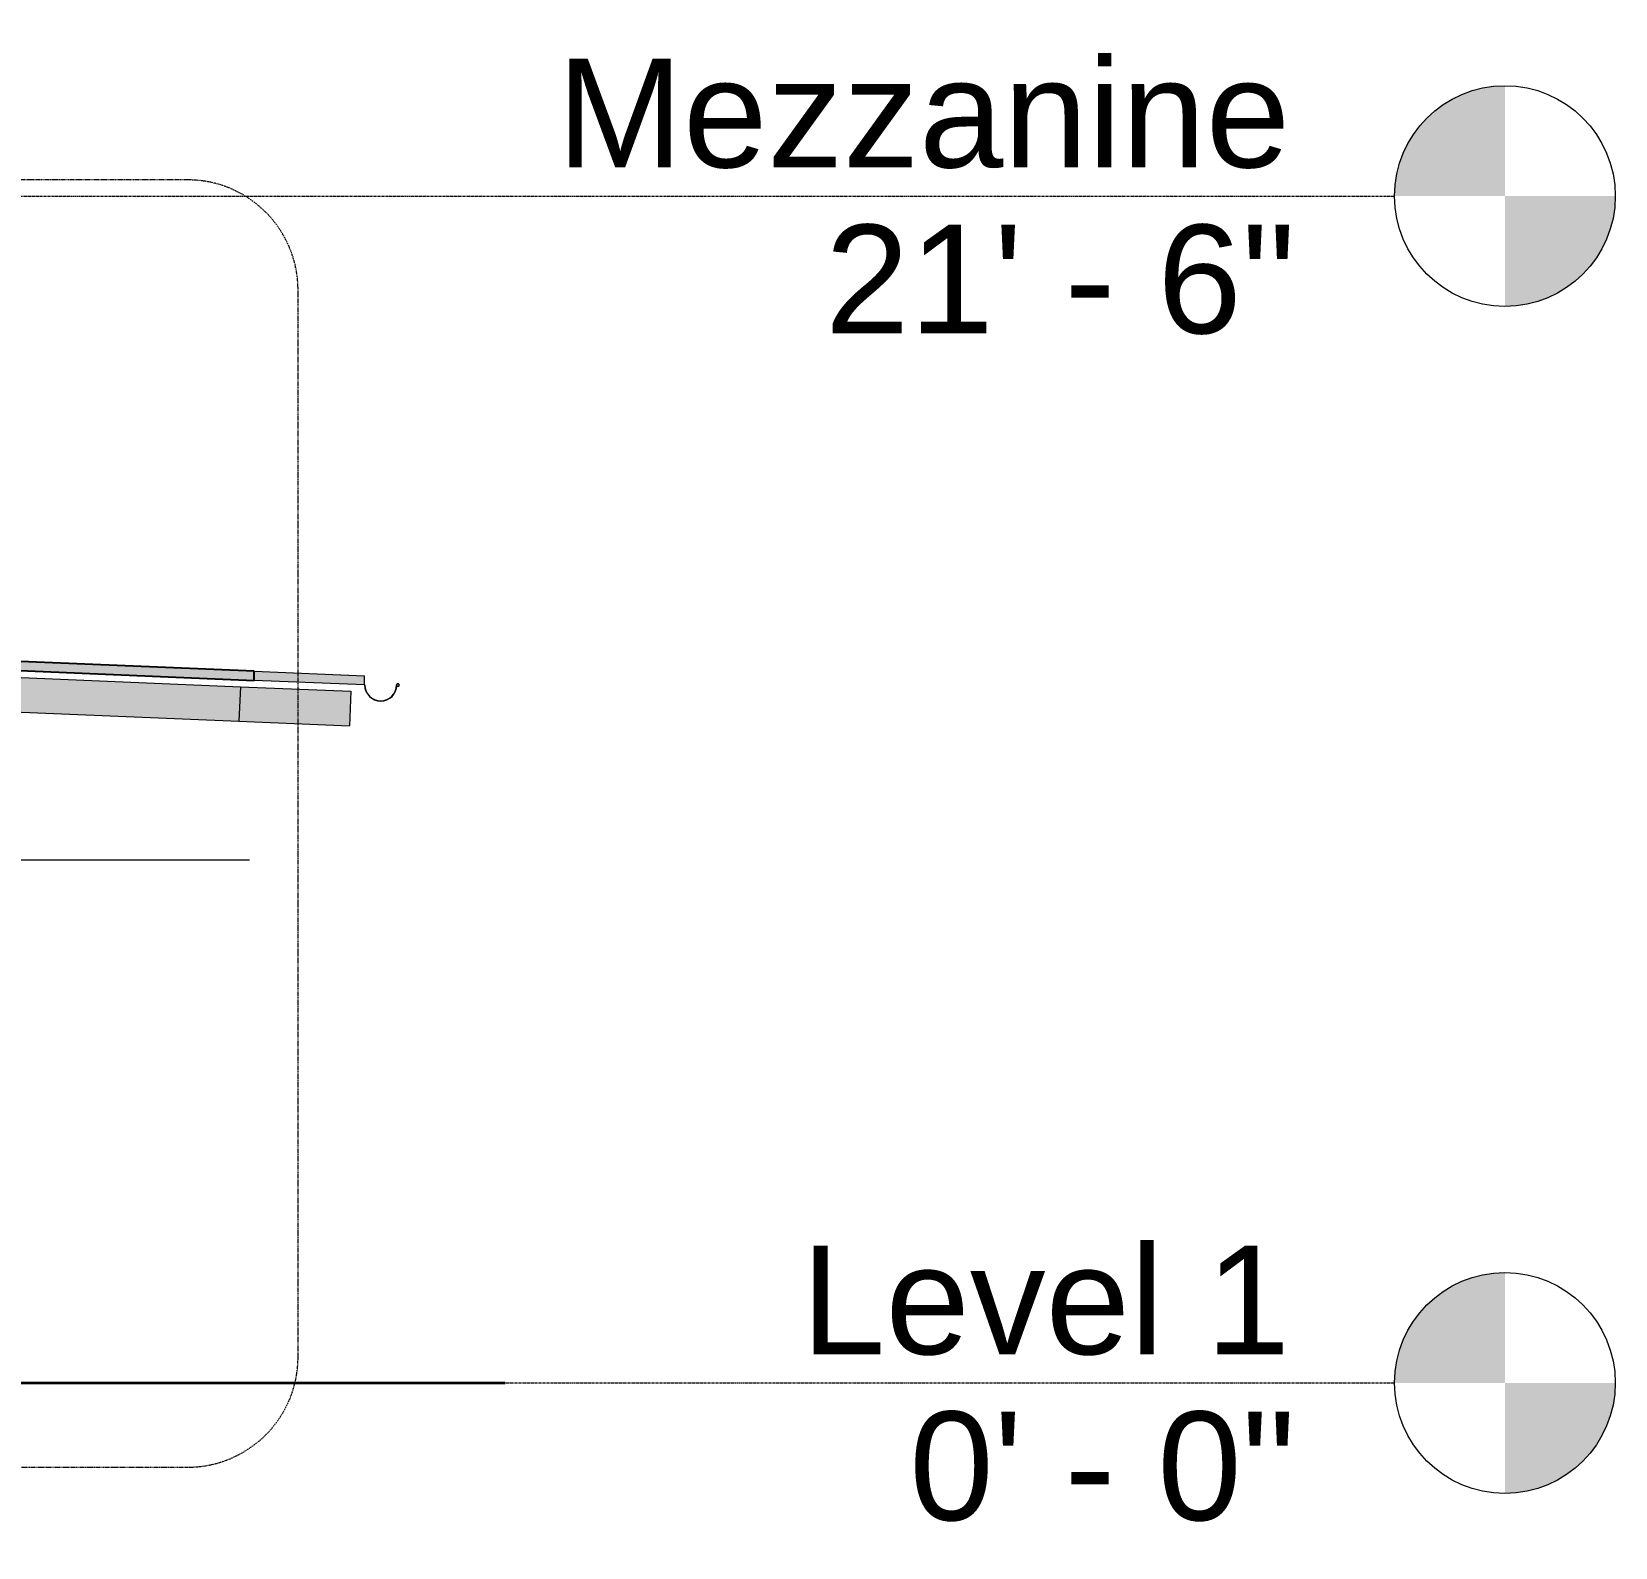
# Model space of a CAD drawing. Header units: inches. Extents: x -55396 to -733, y -290 to 853.
# Drawn here: x -9935.9 to -9591.6, y -35.7 to 293.7 of the extents above; entities that cross this region are included whole.
import ezdxf

# ---------------------------------------------------------------- set-up
doc = ezdxf.new("R2010")
doc.units = ezdxf.units.IN
doc.header["$MEASUREMENT"] = 0
for name, pattern in [('Dash Dot 3_16_', [0.3125, 0.1875, -0.0625, 0, -0.0625]), ('Grid Line 1_2_', [0.875, 0.5, -0.125, 0.125, -0.125]), ('Grid Line 1_2__2_', [0.875, 0.5, -0.125, 0.125, -0.125])]:
    doc.linetypes.add(name, pattern=pattern)
for name, color, linetype, lineweight in [('A-ANNO-SYMB', 150, 'Continuous', 9), ('A-FLOR-LEVL', 51, 'Continuous', 9), ('A-ROOF', 132, 'Continuous', 9), ('A-ROOF-OTLN', 132, 'Continuous', 9), ('C-TOPO', 7, 'Continuous', 9), ('EOP-PR', 4, 'Continuous', 9), ('S-BEAM', 12, 'Continuous', 9)]:
    doc.layers.add(name, color=color, linetype=linetype, lineweight=lineweight)
doc.styles.add('Arial', font='arial.ttf', dxfattribs={"height": 23.60479})

# ---------------------------------------------------------------- blocks, each defined once
blk = doc.blocks.new('Level - Level Head - Circle-2773-Section 6')
at = {"layer": 'A-FLOR-LEVL'}
h = blk.add_hatch(color=256, dxfattribs=at)
edge = h.paths.add_edge_path(flags=0)
edge.add_line((-21722.96, 0), (-21746.96, 0))
edge.add_arc((-21722.96, 0), 24, 90, 180, ccw=False)
edge.add_line((-21722.96, 24), (-21722.96, 0))
h = blk.add_hatch(color=256, dxfattribs=at)
edge = h.paths.add_edge_path(flags=0)
edge.add_line((-21722.96, -24), (-21722.96, 0))
edge.add_line((-21722.96, 0), (-21698.96, 0))
edge.add_arc((-21722.96, 0), 24, 270, 360, ccw=False)
at = {"layer": 'A-FLOR-LEVL', "color": 250}
blk.add_circle((-21722.96, 0), 24, dxfattribs=at)
blk = doc.blocks.new('Locker Rooms and Restrooms_rvt-4-Section 6')
at = {"color": 20, "lineweight": 5}
blk.add_blockref('Level - Level Head - Circle-2773-Section 6', (0, 0), dxfattribs=at)
at = {"layer": 'A-FLOR-LEVL', "insert": (-21769.66, 29.84), "char_height": 23.605, "width": 127.008, "attachment_point": 3, "line_spacing_factor": 0.938532, "style": 'Arial', "bg_fill": 3, "box_fill_scale": 1.25, "bg_fill_color": 0, "bg_fill_transparency": 0}
blk.add_mtext('Level 1', dxfattribs=at)
at = {"layer": 'A-FLOR-LEVL', "insert": (-21768.48, -6.23), "char_height": 23.605, "width": 99.936, "attachment_point": 3, "line_spacing_factor": 0.938532, "style": 'Arial', "bg_fill": 3, "box_fill_scale": 1.25, "bg_fill_color": 0, "bg_fill_transparency": 0}
blk.add_mtext('0\' - 0"', dxfattribs=at)
at = {"layer": 'A-FLOR-LEVL', "linetype": 'Grid Line 1_2__2_'}
blk.add_line((-26557.32, 0), (-21746.96, 0), dxfattribs=at)
blk = doc.blocks.new('Dimension Lumber - 5_5 x 7_5 Glulam-1165141-Section 6')
at = {"layer": 'S-BEAM'}
blk.add_hatch(color=256, dxfattribs=at).paths.add_polyline_path([(-21974.21, 142.86), (-21973.89, 150.35), (-21997.89, 151.35), (-21998.21, 143.86), (-21997.89, 143.84)], flags=0)
for p, q in [((-21997.89, 151.35), (-21973.89, 150.35)), ((-21973.89, 150.35), (-21974.21, 142.86)), ((-21998.21, 143.86), (-21974.21, 142.86))]:
    blk.add_line(p, q, dxfattribs=at)
blk = doc.blocks.new('Dimension Lumber - 5_5 x 7_5 Glulam-1165140-Section 6')
at = {"layer": 'S-BEAM'}
blk.add_hatch(color=256, dxfattribs=at).paths.add_polyline_path([(-21998.21, 143.86), (-21997.89, 151.35), (-22058.49, 153.88), (-22058.49, 146.37), (-22009.44, 144.32)], flags=0)
for p, q in [((-22058.49, 153.88), (-21997.89, 151.35)), ((-21997.89, 151.35), (-21998.21, 143.86)), ((-22058.49, 146.37), (-21998.21, 143.86))]:
    blk.add_line(p, q, dxfattribs=at)
blk = doc.blocks.new('Level - Level Head - Circle-15001-Section 6')
at = {"layer": 'A-FLOR-LEVL'}
h = blk.add_hatch(color=256, dxfattribs=at)
edge = h.paths.add_edge_path(flags=0)
edge.add_line((-21722.96, 0), (-21746.96, 0))
edge.add_arc((-21722.96, 0), 24, 90, 180, ccw=False)
edge.add_line((-21722.96, 24), (-21722.96, 0))
h = blk.add_hatch(color=256, dxfattribs=at)
edge = h.paths.add_edge_path(flags=0)
edge.add_line((-21722.96, -24), (-21722.96, 0))
edge.add_line((-21722.96, 0), (-21698.96, 0))
edge.add_arc((-21722.96, 0), 24, 270, 360, ccw=False)
blk.add_circle((-21722.96, 0), 24, dxfattribs=at)

msp = doc.modelspace()

# ---------------------------------------------------------------- hatches: boundary and pattern name
at = {"layer": 'A-ROOF'}
msp.add_hatch(color=256, dxfattribs=at).paths.add_polyline_path([(-9887.5, 152.73), (-9887.5, 154.73), (-10672.56, 187.44), (-10672.56, 185.44), (-9902.05, 153.33)], flags=0)
at = {"layer": 'A-ROOF', "lineweight": 5}
msp.add_hatch(color=256, dxfattribs=at).paths.add_polyline_path([(-9863.5, 151.73), (-9863.5, 153.73), (-9887.5, 154.73), (-9887.5, 152.73)], flags=0)
at = {"layer": 'A-ROOF-OTLN'}
msp.add_hatch(color=256, dxfattribs=at).paths.add_polyline_path([(-9860, 148.23), (-9859.09, 148.35), (-9858.25, 148.7), (-9857.52, 149.25), (-9856.97, 149.98), (-9856.62, 150.82), (-9856.68, 150.84), (-9857.02, 150.01), (-9857.57, 149.3), (-9858.28, 148.75), (-9859.11, 148.41), (-9860, 148.29), (-9860.89, 148.41), (-9861.72, 148.75), (-9862.43, 149.3), (-9862.97, 150.01), (-9863.32, 150.84), (-9863.38, 150.82), (-9863.03, 149.98), (-9862.47, 149.25), (-9861.75, 148.7), (-9860.9, 148.35)], flags=0)

# ---------------------------------------------------------------- linework, layer by layer
at = {"layer": 'A-ANNO-SYMB', "linetype": 'Dash Dot 3_16_'}
for p, q in [((-9901.97, 261.52), (-9965.72, 261.52)), ((-9877.97, 5.69), (-9877.97, 237.52)), ((-9965.72, -18.31), (-9901.97, -18.31))]:
    msp.add_line(p, q, dxfattribs=at)
for centre, start, end in [((-9901.97, 237.52), 0, 90), ((-9901.97, 5.69), 270, 0)]:
    msp.add_arc(centre, 24, start, end, dxfattribs=at)
at = {"layer": 'A-ROOF', "lineweight": 25}
for p, q in [((-9887.5, 154.73), (-10672.56, 187.44)), ((-10672.56, 185.44), (-9887.5, 152.73)), ((-9887.5, 152.73), (-9887.5, 154.73))]:
    msp.add_line(p, q, dxfattribs=at)
at = {"layer": 'A-ROOF'}
for p, q in [((-9887.5, 154.73), (-9863.5, 153.73)), ((-9863.5, 151.73), (-9887.5, 152.73)), ((-9863.5, 151.73), (-9863.5, 153.73))]:
    msp.add_line(p, q, dxfattribs=at)
at = {"layer": 'A-ROOF-OTLN'}
for p, q in [((-9863.44, 151.73), (-9863.5, 151.73)), ((-9856.4, 151.53), (-9856.44, 151.48))]:
    msp.add_line(p, q, dxfattribs=at)
for centre, radius, start, end in [((-9860, 151.73), 3.5, 180, 360), ((-9860, 151.73), 3.44, 180, 0), ((-9856.25, 151.73), 0.306, 232.159, 180), ((-9856.25, 151.73), 0.243, 234.011, 180)]:
    msp.add_arc(centre, radius, start, end, dxfattribs=at)
at = {"layer": 'C-TOPO', "lineweight": 35}
msp.add_line((-9950.75, 0), (-9832.93, 0), dxfattribs=at)
at = {"layer": 'C-TOPO'}
msp.add_line((-9950.75, 0), (-9832.93, 0), dxfattribs=at)
at = {"layer": 'EOP-PR'}
msp.add_line((-9948.53, 113.75), (-9888.53, 113.75), dxfattribs=at)

# ---------------------------------------------------------------- block references
at = {"layer": 'A-FLOR-LEVL'}
for p in [(12107.39, 258), (12107.39, 0)]:
    msp.add_blockref('Level - Level Head - Circle-15001-Section 6', p, dxfattribs=at)
at = {"layer": 'S-BEAM'}
for name in ['Dimension Lumber - 5_5 x 7_5 Glulam-1165140-Section 6', 'Dimension Lumber - 5_5 x 7_5 Glulam-1165141-Section 6']:
    msp.add_blockref(name, (12107.39, 0), dxfattribs=at)

# ---------------------------------------------------------------- texts
at = {"layer": 'A-FLOR-LEVL', "char_height": 23.605, "attachment_point": 3, "line_spacing_factor": 0.938532, "style": 'Arial', "bg_fill": 3, "box_fill_scale": 1.25, "bg_fill_color": 0, "bg_fill_transparency": 0}
for s, insert, width in [('Mezzanine', (-9662.27, 287.84), 189.792), ('Level 1', (-9662.27, 29.84), 127.008)]:
    msp.add_mtext(s, dxfattribs=dict(at, insert=insert, width=width))

# ---------------------------------------------------------------- next in the draw order: texts
for s, insert, width in [('21\' - 6"', (-9661.09, 251.77), 121.824), ('0\' - 0"', (-9661.09, -6.23), 99.936)]:
    msp.add_mtext(s, dxfattribs=dict(at, insert=insert, width=width))

# ---------------------------------------------------------------- next in the draw order: linework, layer by layer
at = {"layer": 'A-FLOR-LEVL', "linetype": 'Grid Line 1_2_'}
for p, q in [((-14449.93, 258), (-9639.57, 258)), ((-14449.93, 0), (-9639.57, 0))]:
    msp.add_line(p, q, dxfattribs=at)

# ---------------------------------------------------------------- next in the draw order: block references
at = {"color": 20, "lineweight": 5}
msp.add_blockref('Locker Rooms and Restrooms_rvt-4-Section 6', (12107.39, 0), dxfattribs=at)

doc.saveas('drawing.dxf')
